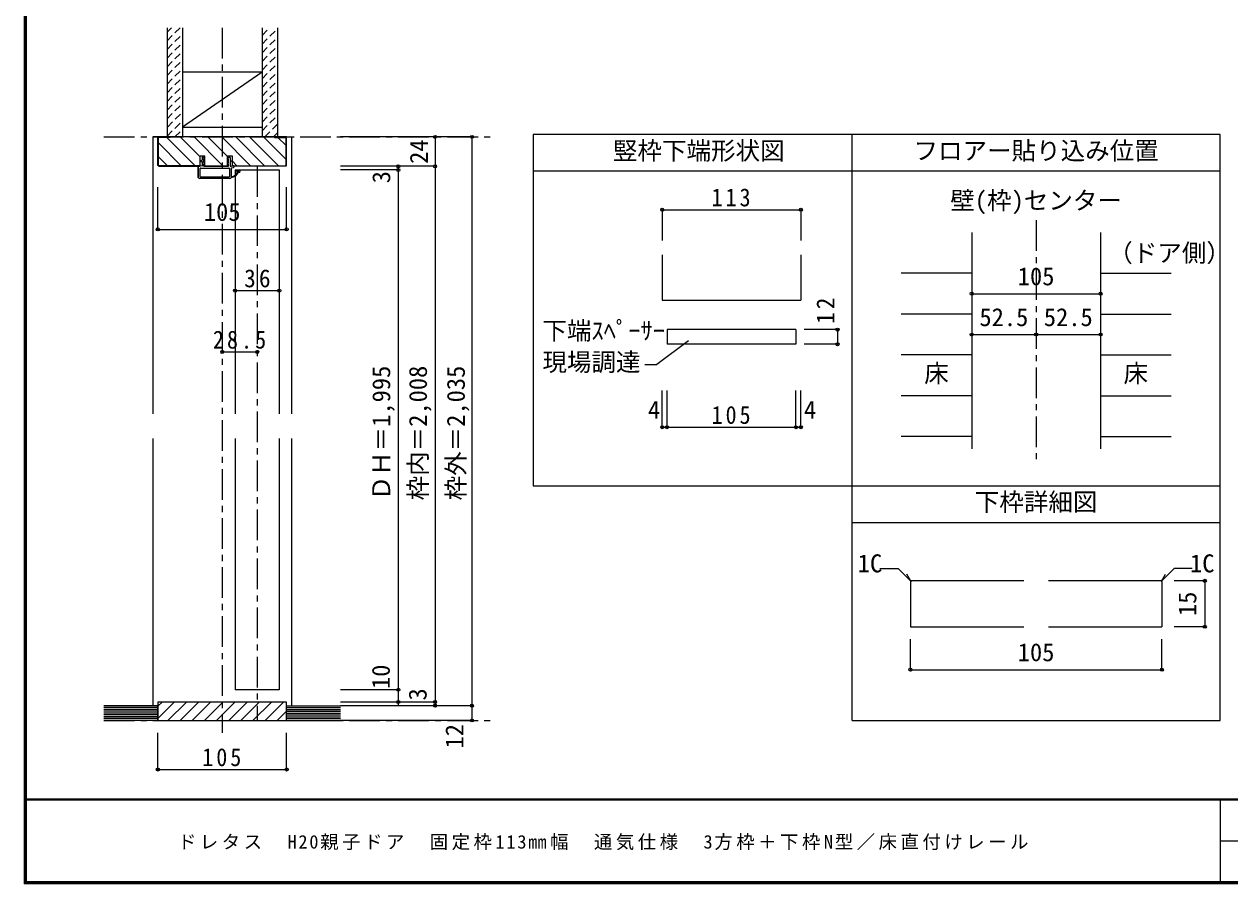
# Model space of a CAD drawing. Units: millimetres at full size, sheet at 1:5, with parts at other scales. Extents: x -973 to 977, y -718 to 696.
# Drawn here: x -973 to 10, y -701 to 0 of the extents above; entities that cross this region are included whole.
import ezdxf
from ezdxf.enums import TextEntityAlignment as Align

# ---------------------------------------------------------------- set-up
doc = ezdxf.new("R2010")
doc.units = ezdxf.units.MM
doc.header["$LTSCALE"] = 5
doc.header["$PDMODE"] = 32
doc.header["$PDSIZE"] = 2.5
doc.linetypes.add('CHAIN1', pattern=[8, 5, -1, 1, -1])
doc.linetypes.add('DASHED1', pattern=[1.8, 1.2, -0.6])
for name, color, linetype in [('0-0_補助線', 7, 'Continuous'), ('0-1_通り芯', 4, 'CHAIN1'), ('0-2_柱', 3, 'Continuous'), ('0-3_仕上げ', 2, 'Continuous'), ('0-4_枠', 3, 'Continuous'), ('0-6_扉', 6, 'Continuous'), ('0-7_金物', 7, 'Continuous'), ('0-A_文字', 3, 'Continuous'), ('0-B_寸法', 7, 'Continuous'), ('0-C_ハッチ', 4, 'DASHED1'), ('1-4_枠', 3, 'Continuous'), ('1-B_寸法', 4, 'Continuous'), ('F-1_枠', 6, 'Continuous'), ('F-A_文字', 7, 'Continuous')]:
    doc.layers.add(name, color=color, linetype=linetype)
doc.styles.add('ＭＳ ゴシック', font='')
doc.styles.get('ＭＳ ゴシック').set_extended_font_data('MS Gothic')

# ---------------------------------------------------------------- blocks, each defined once
blk = doc.blocks.new('2')
at = {"layer": '0-0_補助線'}
for p, q in [((-9.846, -9.622), (-9.846, 15.078)), ((-8.846, 16.078), (0.354, 16.078)), ((-8.846, 15.878), (0.637, 15.878)), ((-8.446, 14.378), (-8.446, -8.922)), ((-8.146, 14.678), (-1.546, 14.678)), ((-1.246, 14.378), (-1.246, -8.922)), ((0.154, 11.653), (2.154, 11.653)), ((0.154, 11.653), (0.154, -8.497)), ((2.154, 10.953), (2.154, 11.653)), ((3.154, 11.653), (2.512, 10.83)), ((3.154, 11.653), (6.154, 11.653)), ((4.154, 13.753), (4.154, 13.053)), ((5.154, 13.053), (4.512, 13.876)), ((7.154, 13.053), (5.154, 13.053)), ((6.154, 10.953), (6.154, 11.653)), ((7.558, 12.258), (6.516, 10.835)), ((-1.546, -9.222), (-8.146, -9.222)), ((0.154, -8.497), (2.154, -8.497)), ((2.154, -7.797), (2.154, -8.497)), ((3.154, -8.497), (2.512, -7.674)), ((3.154, -8.497), (6.154, -8.497)), ((6.154, -7.797), (6.154, -8.497)), ((7.558, -9.101), (6.516, -7.679)), ((-1.48, -10.622), (-8.846, -10.622)), ((-1.189, -10.85), (-0.732, -12.694)), ((0.354, -12.922), (-0.441, -12.922)), ((4.154, -9.897), (0.154, -9.897)), ((0.154, -9.897), (0.154, -10.622)), ((0.154, -10.622), (0.645, -12.548)), ((4.154, -10.597), (4.154, -9.897)), ((5.154, -9.897), (4.512, -10.72)), ((7.154, -9.897), (5.154, -9.897))]:
    blk.add_line(p, q, dxfattribs=at)
for points in [[(-9.646, 15.078), (-9.646, -9.622), (-9.846, -9.622)], [(4.154, 13.053), (0.154, 13.053), (0.649, 15.723)]]:
    blk.add_lwpolyline(points, dxfattribs=at)
for centre, radius, start, end in [((-8.846, 15.078), 1, 90, 180), ((-8.846, 15.078), 0.8, 90, 180), ((-8.146, 14.378), 0.3, 90, 180), ((-1.546, 14.378), 0.3, 0, 90), ((0.354, 15.778), 0.3, 349.49875, 90), ((2.354, 10.953), 0.2, 180, 322.03043), ((4.354, 13.753), 0.2, 37.96957, 180), ((6.354, 10.953), 0.2, 180, 323.78053), ((7.154, 12.553), 0.5, 323.78053, 90), ((-8.846, -9.622), 1, 180, 270), ((-8.146, -8.922), 0.3, 180, 270), ((-1.546, -8.922), 0.3, 270, 0), ((2.354, -7.797), 0.2, 37.96957, 180), ((6.354, -7.797), 0.2, 36.21947, 180), ((7.154, -9.397), 0.5, 270, 36.21947), ((-2.846, -10.72), 6, 179.06153, 259.29815), ((-2.846, -10.72), 5.3, 178.93757, 259.29815), ((-3.896, -16.272), 0.35, 259.29815, 79.29815), ((-1.48, -10.922), 0.3, 13.9282, 90), ((-0.441, -12.622), 0.3, 193.9282, 270), ((0.354, -12.622), 0.3, 270, 14.29438), ((4.354, -10.597), 0.2, 180, 322.03043)]:
    blk.add_arc(centre, radius, start, end, dxfattribs=at)
blk.add_point((-3.896, -16.622), dxfattribs=at)

msp = doc.modelspace()

# ---------------------------------------------------------------- linework, layer by layer
at = {"layer": '0-0_補助線', "color": 3}
msp.add_line((-340.162, -187.826), (-340.162, -224.786), dxfattribs=at)
at = {"layer": '0-0_補助線'}
for p, q in [((-449.162, -248.695), (-449.162, -260.695)), ((-344.162, -248.695), (-449.162, -248.695)), ((-344.162, -248.695), (-344.162, -260.695)), ((-431.676, -257.9), (-457.476, -277.249)), ((-344.162, -260.695), (-449.162, -260.695)), ((-467.32, -277.249), (-457.476, -277.249))]:
    msp.add_line(p, q, dxfattribs=at)
at = {"layer": '0-0_補助線', "color": 4}
for p, q in [((-310.272, -248.695), (-337.354, -248.695)), ((-310.272, -248.695), (-310.272, -260.695)), ((-310.272, -260.695), (-337.354, -260.695))]:
    msp.add_line(p, q, dxfattribs=at)
at = {"layer": '0-0_補助線', "color": 3}
msp.add_lwpolyline([(-453.162, -187.826), (-453.162, -224.786), (-340.162, -224.786)], dxfattribs=at)
at = {"layer": '0-0_補助線'}
for p in [(-310.272, -248.695), (-310.272, -260.695)]:
    msp.add_point(p, dxfattribs=at)
at = {"layer": '0-1_通り芯'}
for p, q in [((-811.833, -2.5), (-811.833, -577.5)), ((-908.333, -91.5), (-589.333, -91.5)), ((-783.333, -115.5), (-783.333, -567.5)), ((-148.347, -159.5), (-148.347, -356.007)), ((-908.333, -567.5), (-589.333, -567.5))]:
    msp.add_line(p, q, dxfattribs=at)
at = {"layer": '0-2_柱', "color": 7}
msp.add_line((-844.333, -83.234), (-779.333, -38.5), dxfattribs=at)
at = {"layer": '0-2_柱'}
for p, q in [((-844.333, -38.5), (-779.333, -38.5)), ((-844.333, -83.5), (-779.333, -83.5))]:
    msp.add_line(p, q, dxfattribs=at)
at = {"layer": '0-3_仕上げ'}
for p, q in [((-856.833, -2.5), (-856.833, -91.5)), ((-844.333, -2.5), (-844.333, -91.5)), ((-779.333, -2.5), (-779.333, -91.5)), ((-766.833, -2.5), (-766.833, -91.5)), ((-864.333, -555.5), (-908.333, -555.5)), ((-864.333, -567.5), (-864.333, -555.5)), ((-759.333, -567.5), (-759.333, -555.5)), ((-759.333, -555.5), (-715.333, -555.5)), ((-864.333, -567.5), (-908.333, -567.5)), ((-759.333, -567.5), (-715.333, -567.5))]:
    msp.add_line(p, q, dxfattribs=at)
at = {"layer": '0-3_仕上げ', "color": 4}
for p, q in [((-200.847, -202.801), (-258.347, -202.801)), ((-95.847, -202.801), (-38.347, -202.801)), ((-200.847, -236.103), (-258.347, -236.103)), ((-95.847, -236.103), (-38.347, -236.103)), ((-200.847, -269.404), (-258.347, -269.404)), ((-95.847, -269.404), (-38.347, -269.404)), ((-200.847, -302.706), (-258.347, -302.706)), ((-95.847, -302.706), (-38.347, -302.706)), ((-200.847, -336.007), (-258.347, -336.007)), ((-95.847, -336.007), (-38.347, -336.007))]:
    msp.add_line(p, q, dxfattribs=at)
at = {"layer": '0-3_仕上げ', "color": 7}
for p, q in [((-864.333, -557), (-908.333, -557)), ((-864.333, -558.5), (-908.333, -558.5)), ((-864.333, -560), (-908.333, -560)), ((-759.333, -557), (-715.333, -557)), ((-759.333, -558.5), (-715.333, -558.5)), ((-759.333, -560), (-715.333, -560)), ((-864.333, -561.5), (-908.333, -561.5)), ((-864.333, -563), (-908.333, -563)), ((-864.333, -564.5), (-908.333, -564.5)), ((-864.333, -566), (-908.333, -566)), ((-759.333, -561.5), (-715.333, -561.5)), ((-759.333, -563), (-715.333, -563)), ((-759.333, -564.5), (-715.333, -564.5)), ((-759.333, -566), (-715.333, -566))]:
    msp.add_line(p, q, dxfattribs=at)
at = {"layer": '0-4_枠', "color": 4}
for p, q in [((-864.333, -91.5), (-868.333, -91.5)), ((-868.333, -91.5), (-868.333, -317.5)), ((-759.333, -91.5), (-755.333, -91.5)), ((-755.333, -91.5), (-755.333, -317.5)), ((-868.333, -337.5), (-868.333, -555.5)), ((-755.333, -337.5), (-755.333, -555.5))]:
    msp.add_line(p, q, dxfattribs=at)
at = {"layer": '0-4_枠'}
for p, q in [((-759.333, -91.5), (-864.333, -91.5)), ((-863.833, -114.586), (-863.833, -92)), ((-854.333, -92), (-863.833, -92)), ((-854.333, -91.5), (-854.333, -92)), ((-769.333, -92), (-769.333, -91.5)), ((-769.333, -92), (-759.833, -92)), ((-759.833, -114.586), (-759.833, -92)), ((-829.833, -107), (-826.133, -107)), ((-829.833, -115.5), (-829.833, -107)), ((-826.133, -115.5), (-826.133, -107)), ((-807.533, -115.5), (-807.533, -107)), ((-863.419, -115), (-863.833, -114.586)), ((-863.626, -115.5), (-829.833, -115.5)), ((-829.833, -115), (-863.419, -115)), ((-826.133, -115), (-807.533, -115)), ((-826.133, -115.5), (-807.533, -115.5)), ((-803.833, -115), (-760.248, -115)), ((-760.04, -115.5), (-803.833, -115.5)), ((-760.248, -115), (-759.833, -114.586)), ((-200.847, -169.5), (-200.847, -346.007)), ((-95.847, -169.5), (-95.847, -346.007)), ((-864.333, -552.5), (-864.333, -567.5)), ((-759.333, -552.5), (-864.333, -552.5)), ((-759.333, -567.5), (-759.333, -552.5)), ((-864.333, -567.5), (-759.333, -567.5))]:
    msp.add_line(p, q, dxfattribs=at)
for points in [[(-863.626, -115.5), (-864.333, -114.793), (-864.333, -91.5)], [(-760.04, -115.5), (-759.333, -114.793), (-759.333, -91.5)], [(-807.533, -107), (-803.833, -107), (-803.833, -115.5)]]:
    msp.add_lwpolyline(points, dxfattribs=at)
at = {"layer": '0-6_扉'}
for p, q in [((-801.333, -118.5), (-765.333, -118.5)), ((-801.333, -118.5), (-801.333, -317.5)), ((-765.333, -118.5), (-765.333, -317.5)), ((-801.333, -337.5), (-801.333, -542.5)), ((-765.333, -337.5), (-765.333, -542.5)), ((-765.333, -542.5), (-801.333, -542.5))]:
    msp.add_line(p, q, dxfattribs=at)
at = {"layer": '0-A_文字'}
for p, q in [((-558.347, -89.5), (-558.347, -376.007)), ((-298.347, -89.5), (-558.347, -89.5)), ((1.653, -89.5), (-298.347, -89.5)), ((-298.347, -376.007), (-298.347, -89.5)), ((1.653, -567.5), (1.653, -89.5)), ((-298.347, -119.5), (-558.347, -119.5)), ((1.653, -119.5), (-298.347, -119.5)), ((-298.347, -567.5), (-298.347, -376.007)), ((-298.347, -406.007), (1.653, -406.007)), ((-298.347, -567.5), (1.653, -567.5))]:
    msp.add_line(p, q, dxfattribs=at)
msp.add_lwpolyline([(-558.347, -376.007), (-298.347, -376.007), (1.653, -376.007)], dxfattribs=at)
at = {"layer": '0-B_寸法', "color": 4}
for p, q in [((-608.333, -91.5), (-715.333, -91.5)), ((-638.333, -91.5), (-638.333, -555.5)), ((-608.333, -91.5), (-608.333, -567.5)), ((-638.333, -115.5), (-715.333, -115.5)), ((-668.333, -115.5), (-668.333, -555.5)), ((-668.333, -118.5), (-715.333, -118.5)), ((-864.333, -166.922), (-864.333, -132.4)), ((-453.162, -150.894), (-340.162, -150.894)), ((-453.162, -150.894), (-453.162, -175.894)), ((-340.162, -150.894), (-340.162, -175.894)), ((-801.333, -216.922), (-765.333, -216.922)), ((-200.847, -219.452), (-95.847, -219.452)), ((-200.847, -252.753), (-95.847, -252.753)), ((-811.833, -266.922), (-783.333, -266.922)), ((-453.162, -328.343), (-453.162, -298.335)), ((-449.162, -328.343), (-449.162, -298.335)), ((-344.162, -328.343), (-344.162, -298.335)), ((-340.162, -328.343), (-340.162, -298.335)), ((-453.162, -328.343), (-449.162, -328.343)), ((-449.162, -328.343), (-344.162, -328.343)), ((-344.162, -328.343), (-340.162, -328.343)), ((-668.333, -542.5), (-715.333, -542.5)), ((-638.333, -552.5), (-715.333, -552.5)), ((-608.333, -555.5), (-715.333, -555.5)), ((-608.333, -567.5), (-715.333, -567.5)), ((-864.333, -607.5), (-864.333, -577.5)), ((-759.333, -607.5), (-759.333, -577.5)), ((-864.333, -607.5), (-759.333, -607.5))]:
    msp.add_line(p, q, dxfattribs=at)
msp.add_lwpolyline([(-864.333, -166.922), (-759.333, -166.922), (-759.333, -132.4)], dxfattribs=at)
at = {"layer": '0-B_寸法'}
for p in [(-638.333, -91.5), (-608.333, -91.5), (-668.333, -115.5), (-668.333, -118.5), (-638.333, -115.5), (-453.162, -150.894), (-340.162, -150.894), (-864.333, -166.922), (-759.333, -166.922), (-801.333, -216.922), (-765.333, -216.922), (-200.847, -219.452), (-95.847, -219.452), (-200.847, -252.753), (-148.347, -252.753), (-95.847, -252.753), (-811.833, -266.922), (-783.333, -266.922), (-453.162, -328.343), (-449.162, -328.343), (-344.162, -328.343), (-340.162, -328.343), (-668.333, -542.5), (-668.333, -552.5), (-638.333, -552.5), (-638.333, -555.5), (-608.333, -555.5), (-608.333, -567.5), (-864.333, -607.5), (-759.333, -607.5)]:
    msp.add_point(p, dxfattribs=at)
at = {"layer": '0-C_ハッチ'}
for p, q in [((-856.833, -6.04), (-853.293, -2.5)), ((-856.833, -13.111), (-846.222, -2.5)), ((-856.833, -20.182), (-844.333, -7.682)), ((-779.333, -8.748), (-773.085, -2.5)), ((-779.333, -15.819), (-766.833, -3.319)), ((-856.833, -27.253), (-844.333, -14.753)), ((-779.333, -22.89), (-766.833, -10.39)), ((-779.333, -29.961), (-766.833, -17.461)), ((-856.833, -34.324), (-844.333, -21.824)), ((-856.833, -41.395), (-844.333, -28.895)), ((-779.333, -37.032), (-766.833, -24.532)), ((-856.833, -48.466), (-844.333, -35.966)), ((-779.333, -44.103), (-766.833, -31.603)), ((-779.333, -51.174), (-766.833, -38.674)), ((-856.833, -55.537), (-844.333, -43.037)), ((-779.333, -58.246), (-766.833, -45.746)), ((-856.833, -62.608), (-844.333, -50.108)), ((-856.833, -69.68), (-844.333, -57.18)), ((-779.333, -65.317), (-766.833, -52.817)), ((-856.833, -76.751), (-844.333, -64.251)), ((-779.333, -72.388), (-766.833, -59.888)), ((-779.333, -79.459), (-766.833, -66.959)), ((-856.833, -90.893), (-844.333, -78.393)), ((-856.512, -83.5), (-844.333, -71.322)), ((-779.333, -86.53), (-766.833, -74.03)), ((-850.37, -91.5), (-844.333, -85.464)), ((-777.232, -91.5), (-766.833, -81.101)), ((-770.161, -91.5), (-766.833, -88.172))]:
    msp.add_line(p, q, dxfattribs=at)
at = {"layer": '0-C_ハッチ', "linetype": 'Continuous'}
for p, q in [((-863.833, -96.412), (-845.245, -115)), ((-856.931, -92), (-833.931, -115)), ((-846.117, -91.5), (-829.833, -107.784)), ((-834.804, -91.5), (-811.304, -115)), ((-823.49, -91.5), (-807.533, -107.457)), ((-812.176, -91.5), (-788.676, -115)), ((-800.863, -91.5), (-777.363, -115)), ((-789.549, -91.5), (-766.049, -115)), ((-778.235, -91.5), (-759.833, -109.902)), ((-766.422, -92), (-759.833, -98.588)), ((-863.833, -107.725), (-856.558, -115)), ((-803.833, -111.157), (-799.99, -115)), ((-864.333, -555.95), (-860.883, -552.5)), ((-864.333, -565.85), (-850.984, -552.5)), ((-856.084, -567.5), (-841.084, -552.5)), ((-846.185, -567.5), (-831.185, -552.5)), ((-836.285, -567.5), (-821.285, -552.5)), ((-826.386, -567.5), (-811.386, -552.5)), ((-816.486, -567.5), (-801.486, -552.5)), ((-806.587, -567.5), (-791.587, -552.5)), ((-796.687, -567.5), (-781.687, -552.5)), ((-786.788, -567.5), (-771.788, -552.5)), ((-776.888, -567.5), (-761.888, -552.5)), ((-766.989, -567.5), (-759.333, -559.845))]:
    msp.add_line(p, q, dxfattribs=at)
at = {"layer": '1-4_枠'}
for p, q in [((-250.14, -453.601), (-250.847, -454.308)), ((-250.847, -454.308), (-250.847, -491.101)), ((-158.347, -453.601), (-250.14, -453.601)), ((-46.554, -453.601), (-138.347, -453.601)), ((-46.554, -453.601), (-45.847, -454.308)), ((-45.847, -454.308), (-45.847, -491.101)), ((-250.847, -491.101), (-158.347, -491.101)), ((-138.347, -491.101), (-45.847, -491.101))]:
    msp.add_line(p, q, dxfattribs=at)
at = {"layer": '1-B_寸法'}
for p, q in [((-275.653, -443.601), (-260.847, -443.601)), ((-250.493, -453.955), (-260.847, -443.601)), ((-250.493, -453.955), (-253.765, -448.287)), ((-46.201, -453.955), (-35.847, -443.601)), ((-46.201, -453.955), (-42.929, -448.287)), ((-21.041, -443.601), (-35.847, -443.601)), ((-10.847, -453.601), (-35.847, -453.601)), ((-10.847, -453.601), (-10.847, -491.101)), ((-10.847, -491.101), (-35.847, -491.101)), ((-250.847, -526.101), (-250.847, -501.101)), ((-45.847, -526.101), (-45.847, -501.101)), ((-250.847, -526.101), (-45.847, -526.101))]:
    msp.add_line(p, q, dxfattribs=at)
at = {"layer": '1-B_寸法', "color": 7}
for p in [(-10.847, -453.601), (-10.847, -491.101), (-250.847, -526.101), (-45.847, -526.101)]:
    msp.add_point(p, dxfattribs=at)
at = {"layer": 'F-1_枠'}
for p, q in [((-973.347, 695.833), (-973.347, -700.833)), ((-972.514, 695.833), (-972.514, -700.833)), ((-971.68, 695.833), (-971.68, -700.833)), ((976.653, -631.667), (-973.347, -631.667)), ((976.653, -632.5), (-973.347, -632.5)), ((1.653, -632.5), (1.653, -699.167)), ((1.653, -665.833), (974.986, -665.834)), ((976.653, -699.167), (-973.347, -699.167)), ((976.653, -700), (-973.347, -700)), ((976.653, -700.833), (-973.347, -700.833))]:
    msp.add_line(p, q, dxfattribs=at)

# ---------------------------------------------------------------- block references
at = {"layer": '0-7_金物', "rotation": 90}
msp.add_blockref('2', (-815.255, -115.654), dxfattribs=at)

# ---------------------------------------------------------------- texts
at = {"layer": '0-0_補助線', "style": 'ＭＳ ゴシック'}
for s, p in [('下端ｽﾍﾟｰｻｰ', (-550.848, -261.298)), ('現場調達', (-550.848, -286.893))]:
    msp.add_text(s, height=14.66, dxfattribs=at).set_placement(p, align=Align.BOTTOM_LEFT)
at = {"layer": '0-0_補助線', "insert": (-312.772, -244.122), "char_height": 14.66, "attachment_point": 7, "rotation": 90, "style": 'ＭＳ ゴシック'}
msp.add_mtext('\\T1.27;\\W0.95;12', dxfattribs=at)
at = {"layer": '0-A_文字', "color": 7, "style": 'ＭＳ ゴシック'}
for s, p in [('竪枠下端形状図', (-493.347, -114.5)), ('フロアー貼り込み位置', (-248.347, -114.5)), ('壁(枠)センター', (-218.347, -155.091)), ('（ドア側）', (-89.569, -197.835)), ('床', (-239.597, -296.055)), ('床', (-77.097, -296.055)), ('下枠詳細図', (-198.347, -401.007))]:
    msp.add_text(s, height=14.66, dxfattribs=at).set_placement(p, align=Align.BOTTOM_LEFT)
at = {"layer": '0-B_寸法', "style": 'ＭＳ ゴシック'}
for s, p in [('24', (-639.823, -113.5)), ('3', (-670.496, -129.385)), ('ＤＨ＝1,995', (-670.5, -388)), ('枠内＝2,008', (-640.572, -388)), ('枠外＝2,035', (-609.676, -388)), ('10', (-670.833, -541.875)), ('3', (-640.833, -551.25)), ('12', (-610.833, -590.36))]:
    msp.add_text(s, height=14.66, rotation=90, dxfattribs=at).set_placement(p, align=Align.BOTTOM_LEFT)
for s, p in [('105', (-826.833, -164.422)), ('105', (-163.347, -216.952)), ('52.5', (-194.597, -250.253)), ('52.5', (-142.097, -250.253)), ('4', (-464.801, -325.843)), ('4', (-337.677, -325.843))]:
    msp.add_text(s, height=14.66, dxfattribs=at).set_placement(p, align=Align.BOTTOM_LEFT)
at = {"layer": '0-B_寸法', "char_height": 14.66, "attachment_point": 7, "style": 'ＭＳ ゴシック'}
for s, insert in [('\\T1.27;\\W0.9;113', (-412.912, -148.394)), ('\\T1.27;\\W0.95;36', (-793.958, -214.422)), ('\\T1.28;\\W0.9;28.5', (-819.458, -264.422)), ('\\T1.27;\\W0.9;105', (-412.912, -325.843)), ('\\T1.27;\\W0.9;105', (-828.083, -605))]:
    msp.add_mtext(s, dxfattribs=dict(at, insert=insert))
at = {"layer": '1-B_寸法', "color": 7, "style": 'ＭＳ ゴシック'}
for s, p in [('1C', (-293.778, -451.101)), ('1C', (-22.916, -451.101)), ('105', (-163.347, -523.601))]:
    msp.add_text(s, height=14.66, dxfattribs=at).set_placement(p, align=Align.BOTTOM_LEFT)
msp.add_text('15', height=14.66, rotation=90, dxfattribs=at).set_placement((-13.347, -482.351), align=Align.BOTTOM_LEFT)
at = {"layer": 'F-A_文字', "insert": (-847.938, -673.333), "char_height": 11, "attachment_point": 7, "style": 'ＭＳ ゴシック'}
msp.add_mtext('\\T1.19;ドレタス\u3000H20親子ドア\u3000固定枠113㎜幅\u3000通気仕様\u30003方枠＋下枠N型／床直付けレール', dxfattribs=at)

doc.saveas('drawing.dxf')
